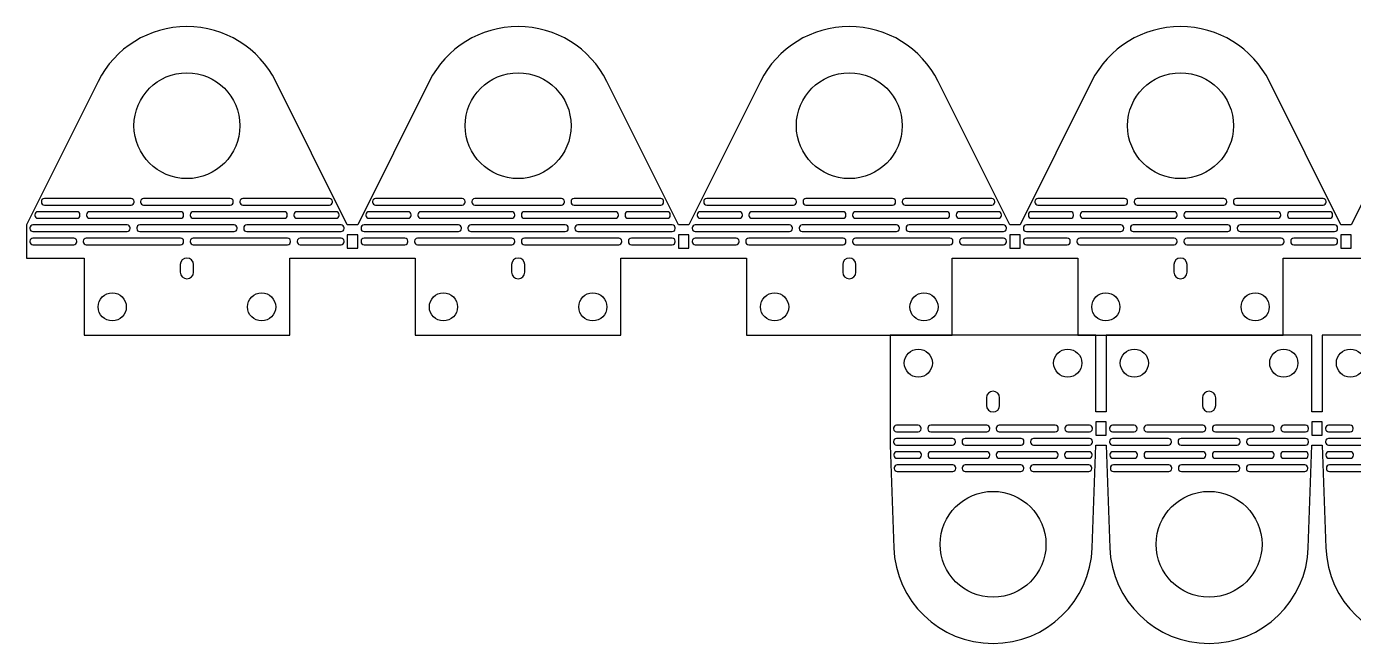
# Model space of a CAD drawing. Header units: metres. Extents: x -359 to 41, y -38 to 55.
# Drawn here: x -358.9 to -158.5, y -38.1 to 55.1 of the extents above; entities that cross this region are included whole.
import ezdxf

# ---------------------------------------------------------------- set-up
doc = ezdxf.new("R2010")
doc.units = ezdxf.units.M

msp = doc.modelspace()

# ---------------------------------------------------------------- linework, layer by layer
at = {"layer": 'PARAMETRIX'}
for p, q in [((-348.1295, 46.8305), (-358.935, 25.1416)), ((-348.1295, 46.8305), (-358.935, 25.1416)), ((-310.472, 25.1416), (-321.2774, 46.8305)), ((-310.472, 25.1416), (-321.2774, 46.8305)), ((-298.0957, 46.8305), (-308.9012, 25.1416)), ((-298.0957, 46.8305), (-308.9012, 25.1416)), ((-260.4382, 25.1416), (-271.2436, 46.8305)), ((-260.4382, 25.1416), (-271.2436, 46.8305)), ((-248.062, 46.8305), (-258.8674, 25.1416)), ((-248.062, 46.8305), (-258.8674, 25.1416)), ((-210.4044, 25.1416), (-221.2099, 46.8305)), ((-210.4044, 25.1416), (-221.2099, 46.8305)), ((-198.0282, 46.8305), (-208.8336, 25.1416)), ((-198.0282, 46.8305), (-208.8336, 25.1416)), ((-160.3706, 25.1416), (-171.1761, 46.8305)), ((-160.3706, 25.1416), (-171.1761, 46.8305)), ((-147.9944, 46.8305), (-158.7998, 25.1416)), ((-147.9944, 46.8305), (-158.7998, 25.1416)), ((-356.6913, 28.6916), (-356.6913, 28.5916)), ((-343.1494, 29.1416), (-356.2413, 29.1416)), ((-356.2413, 28.1416), (-343.1494, 28.1416)), ((-342.6994, 28.5916), (-342.6994, 28.6916)), ((-341.6994, 28.6916), (-341.6994, 28.5916)), ((-328.1575, 29.1416), (-341.2494, 29.1416)), ((-341.2494, 28.1416), (-328.1575, 28.1416)), ((-327.7075, 28.5916), (-327.7075, 28.6916)), ((-326.7075, 28.6916), (-326.7075, 28.5916)), ((-313.1657, 29.1416), (-326.2575, 29.1416)), ((-326.2575, 28.1416), (-313.1657, 28.1416)), ((-312.7157, 28.5916), (-312.7157, 28.6916)), ((-306.6575, 28.6916), (-306.6575, 28.5916)), ((-293.1156, 29.1416), (-306.2075, 29.1416)), ((-306.2075, 28.1416), (-293.1156, 28.1416)), ((-292.6656, 28.5916), (-292.6656, 28.6916)), ((-291.6656, 28.6916), (-291.6656, 28.5916)), ((-278.1238, 29.1416), (-291.2156, 29.1416)), ((-291.2156, 28.1416), (-278.1238, 28.1416)), ((-277.6738, 28.5916), (-277.6738, 28.6916)), ((-276.6738, 28.6916), (-276.6738, 28.5916)), ((-263.1319, 29.1416), (-276.2238, 29.1416)), ((-276.2238, 28.1416), (-263.1319, 28.1416)), ((-262.6819, 28.5916), (-262.6819, 28.6916)), ((-256.6237, 28.6916), (-256.6237, 28.5916)), ((-243.0818, 29.1416), (-256.1737, 29.1416)), ((-256.1737, 28.1416), (-243.0818, 28.1416)), ((-242.6318, 28.5916), (-242.6318, 28.6916)), ((-241.6318, 28.6916), (-241.6318, 28.5916)), ((-228.09, 29.1416), (-241.1818, 29.1416)), ((-241.1818, 28.1416), (-228.09, 28.1416)), ((-227.64, 28.5916), (-227.64, 28.6916)), ((-226.64, 28.6916), (-226.64, 28.5916)), ((-213.0981, 29.1416), (-226.19, 29.1416)), ((-226.19, 28.1416), (-213.0981, 28.1416)), ((-212.6481, 28.5916), (-212.6481, 28.6916)), ((-206.5899, 28.6916), (-206.5899, 28.5916)), ((-193.0481, 29.1416), (-206.1399, 29.1416)), ((-206.1399, 28.1416), (-193.0481, 28.1416)), ((-192.5981, 28.5916), (-192.5981, 28.6916)), ((-191.5981, 28.6916), (-191.5981, 28.5916)), ((-178.0562, 29.1416), (-191.1481, 29.1416)), ((-191.1481, 28.1416), (-178.0562, 28.1416)), ((-177.6062, 28.5916), (-177.6062, 28.6916)), ((-176.6062, 28.6916), (-176.6062, 28.5916)), ((-163.0643, 29.1416), (-176.1562, 29.1416)), ((-176.1562, 28.1416), (-163.0643, 28.1416)), ((-162.6143, 28.5916), (-162.6143, 28.6916)), ((-357.6877, 26.6916), (-357.6877, 26.5916)), ((-351.3096, 27.1416), (-357.2377, 27.1416)), ((-357.2377, 26.1416), (-351.3096, 26.1416)), ((-350.8596, 26.5916), (-350.8596, 26.6916)), ((-349.8596, 26.6916), (-349.8596, 26.5916)), ((-335.6535, 27.1416), (-349.4096, 27.1416)), ((-349.4096, 26.1416), (-335.6535, 26.1416)), ((-335.2035, 26.5916), (-335.2035, 26.6916)), ((-334.2035, 26.6916), (-334.2035, 26.5916)), ((-319.9973, 27.1416), (-333.7535, 27.1416)), ((-333.7535, 26.1416), (-319.9973, 26.1416)), ((-319.5473, 26.5916), (-319.5473, 26.6916)), ((-318.5473, 26.6916), (-318.5473, 26.5916)), ((-312.1693, 27.1416), (-318.0973, 27.1416)), ((-318.0973, 26.1416), (-312.1693, 26.1416)), ((-311.7193, 26.5916), (-311.7193, 26.6916)), ((-307.6539, 26.6916), (-307.6539, 26.5916)), ((-301.2758, 27.1416), (-307.2039, 27.1416)), ((-307.2039, 26.1416), (-301.2758, 26.1416)), ((-300.8258, 26.5916), (-300.8258, 26.6916)), ((-299.8258, 26.6916), (-299.8258, 26.5916)), ((-285.6197, 27.1416), (-299.3758, 27.1416)), ((-299.3758, 26.1416), (-285.6197, 26.1416)), ((-285.1697, 26.5916), (-285.1697, 26.6916)), ((-284.1697, 26.6916), (-284.1697, 26.5916)), ((-269.9636, 27.1416), (-283.7197, 27.1416)), ((-283.7197, 26.1416), (-269.9636, 26.1416)), ((-269.5136, 26.5916), (-269.5136, 26.6916)), ((-268.5136, 26.6916), (-268.5136, 26.5916)), ((-262.1355, 27.1416), (-268.0636, 27.1416)), ((-268.0636, 26.1416), (-262.1355, 26.1416)), ((-261.6855, 26.5916), (-261.6855, 26.6916)), ((-257.6201, 26.6916), (-257.6201, 26.5916)), ((-251.242, 27.1416), (-257.1701, 27.1416)), ((-257.1701, 26.1416), (-251.242, 26.1416)), ((-250.792, 26.5916), (-250.792, 26.6916)), ((-249.792, 26.6916), (-249.792, 26.5916)), ((-235.5859, 27.1416), (-249.342, 27.1416)), ((-249.342, 26.1416), (-235.5859, 26.1416)), ((-235.1359, 26.5916), (-235.1359, 26.6916)), ((-234.1359, 26.6916), (-234.1359, 26.5916)), ((-219.9298, 27.1416), (-233.6859, 27.1416)), ((-233.6859, 26.1416), (-219.9298, 26.1416)), ((-219.4798, 26.5916), (-219.4798, 26.6916)), ((-218.4798, 26.6916), (-218.4798, 26.5916)), ((-212.1017, 27.1416), (-218.0298, 27.1416)), ((-218.0298, 26.1416), (-212.1017, 26.1416)), ((-211.6517, 26.5916), (-211.6517, 26.6916)), ((-207.5863, 26.6916), (-207.5863, 26.5916)), ((-201.2083, 27.1416), (-207.1363, 27.1416)), ((-207.1363, 26.1416), (-201.2083, 26.1416)), ((-200.7583, 26.5916), (-200.7583, 26.6916)), ((-199.7583, 26.6916), (-199.7583, 26.5916)), ((-185.5521, 27.1416), (-199.3083, 27.1416)), ((-199.3083, 26.1416), (-185.5521, 26.1416)), ((-185.1021, 26.5916), (-185.1021, 26.6916)), ((-184.1021, 26.6916), (-184.1021, 26.5916)), ((-169.896, 27.1416), (-183.6521, 27.1416)), ((-183.6521, 26.1416), (-169.896, 26.1416)), ((-169.446, 26.5916), (-169.446, 26.6916)), ((-168.446, 26.6916), (-168.446, 26.5916)), ((-162.0679, 27.1416), (-167.996, 27.1416)), ((-167.996, 26.1416), (-162.0679, 26.1416)), ((-161.6179, 26.5916), (-161.6179, 26.6916)), ((-358.935, 25.1416), (-358.935, 20.1416)), ((-358.935, 25.1416), (-358.935, 20.1416)), ((-358.435, 24.6916), (-358.435, 24.5916)), ((-343.7306, 25.1416), (-357.985, 25.1416)), ((-357.985, 24.1416), (-343.7306, 24.1416)), ((-343.2806, 24.5916), (-343.2806, 24.6916)), ((-342.2806, 24.6916), (-342.2806, 24.5916)), ((-327.5763, 25.1416), (-341.8306, 25.1416)), ((-341.8306, 24.1416), (-327.5763, 24.1416)), ((-327.1263, 24.5916), (-327.1263, 24.6916)), ((-326.1263, 24.6916), (-326.1263, 24.5916)), ((-311.422, 25.1416), (-325.6763, 25.1416)), ((-325.6763, 24.1416), (-311.422, 24.1416)), ((-310.972, 24.5916), (-310.972, 24.6916)), ((-308.9012, 25.1416), (-310.472, 25.1416)), ((-308.9012, 25.1416), (-310.472, 25.1416)), ((-308.4012, 24.6916), (-308.4012, 24.5916)), ((-293.6969, 25.1416), (-307.9512, 25.1416)), ((-307.9512, 24.1416), (-293.6969, 24.1416)), ((-293.2469, 24.5916), (-293.2469, 24.6916)), ((-292.2469, 24.6916), (-292.2469, 24.5916)), ((-277.5425, 25.1416), (-291.7969, 25.1416)), ((-291.7969, 24.1416), (-277.5425, 24.1416)), ((-277.0925, 24.5916), (-277.0925, 24.6916)), ((-276.0925, 24.6916), (-276.0925, 24.5916)), ((-261.3882, 25.1416), (-275.6425, 25.1416)), ((-275.6425, 24.1416), (-261.3882, 24.1416)), ((-260.9382, 24.5916), (-260.9382, 24.6916)), ((-258.8674, 25.1416), (-260.4382, 25.1416)), ((-258.8674, 25.1416), (-260.4382, 25.1416)), ((-258.3674, 24.6916), (-258.3674, 24.5916)), ((-243.6631, 25.1416), (-257.9174, 25.1416)), ((-257.9174, 24.1416), (-243.6631, 24.1416)), ((-243.2131, 24.5916), (-243.2131, 24.6916)), ((-242.2131, 24.6916), (-242.2131, 24.5916)), ((-227.5087, 25.1416), (-241.7631, 25.1416)), ((-241.7631, 24.1416), (-227.5087, 24.1416)), ((-227.0587, 24.5916), (-227.0587, 24.6916)), ((-226.0587, 24.6916), (-226.0587, 24.5916)), ((-211.3544, 25.1416), (-225.6087, 25.1416)), ((-225.6087, 24.1416), (-211.3544, 24.1416)), ((-210.9044, 24.5916), (-210.9044, 24.6916)), ((-208.8336, 25.1416), (-210.4044, 25.1416)), ((-208.8336, 25.1416), (-210.4044, 25.1416)), ((-208.3336, 24.6916), (-208.3336, 24.5916)), ((-193.6293, 25.1416), (-207.8836, 25.1416)), ((-207.8836, 24.1416), (-193.6293, 24.1416)), ((-193.1793, 24.5916), (-193.1793, 24.6916)), ((-192.1793, 24.6916), (-192.1793, 24.5916)), ((-177.475, 25.1416), (-191.7293, 25.1416)), ((-191.7293, 24.1416), (-177.475, 24.1416)), ((-177.025, 24.5916), (-177.025, 24.6916)), ((-176.025, 24.6916), (-176.025, 24.5916)), ((-161.3206, 25.1416), (-175.575, 25.1416)), ((-175.575, 24.1416), (-161.3206, 24.1416)), ((-160.8706, 24.5916), (-160.8706, 24.6916)), ((-158.7998, 25.1416), (-160.3706, 25.1416)), ((-158.7998, 25.1416), (-160.3706, 25.1416)), ((-358.435, 22.6916), (-358.435, 22.5916)), ((-351.8078, 23.1416), (-357.985, 23.1416)), ((-357.985, 22.1416), (-351.8078, 22.1416)), ((-351.3578, 22.5916), (-351.3578, 22.6916)), ((-350.3578, 22.6916), (-350.3578, 22.5916)), ((-335.6535, 23.1416), (-349.9078, 23.1416)), ((-349.9078, 22.1416), (-335.6535, 22.1416)), ((-335.2035, 22.5916), (-335.2035, 22.6916)), ((-334.2035, 22.6916), (-334.2035, 22.5916)), ((-319.4991, 23.1416), (-333.7535, 23.1416)), ((-333.7535, 22.1416), (-319.4991, 22.1416)), ((-319.0491, 22.5916), (-319.0491, 22.6916)), ((-318.0491, 22.6916), (-318.0491, 22.5916)), ((-311.422, 23.1416), (-317.5991, 23.1416)), ((-317.5991, 22.1416), (-311.422, 22.1416)), ((-310.972, 22.5916), (-310.972, 22.6916)), ((-308.9012, 23.6416), (-310.472, 23.6416)), ((-310.472, 23.6416), (-310.472, 21.6416)), ((-308.9012, 21.6416), (-308.9012, 23.6416)), ((-308.4012, 22.6916), (-308.4012, 22.5916)), ((-301.774, 23.1416), (-307.9512, 23.1416)), ((-307.9512, 22.1416), (-301.774, 22.1416)), ((-301.324, 22.5916), (-301.324, 22.6916)), ((-300.324, 22.6916), (-300.324, 22.5916)), ((-285.6197, 23.1416), (-299.874, 23.1416)), ((-299.874, 22.1416), (-285.6197, 22.1416)), ((-285.1697, 22.5916), (-285.1697, 22.6916)), ((-284.1697, 22.6916), (-284.1697, 22.5916)), ((-269.4654, 23.1416), (-283.7197, 23.1416)), ((-283.7197, 22.1416), (-269.4654, 22.1416)), ((-269.0154, 22.5916), (-269.0154, 22.6916)), ((-268.0154, 22.6916), (-268.0154, 22.5916)), ((-261.3882, 23.1416), (-267.5654, 23.1416)), ((-267.5654, 22.1416), (-261.3882, 22.1416)), ((-260.9382, 22.5916), (-260.9382, 22.6916)), ((-258.8674, 23.6416), (-260.4382, 23.6416)), ((-260.4382, 23.6416), (-260.4382, 21.6416)), ((-258.8674, 21.6416), (-258.8674, 23.6416)), ((-258.3674, 22.6916), (-258.3674, 22.5916)), ((-251.7402, 23.1416), (-257.9174, 23.1416)), ((-257.9174, 22.1416), (-251.7402, 22.1416)), ((-251.2902, 22.5916), (-251.2902, 22.6916)), ((-250.2902, 22.6916), (-250.2902, 22.5916)), ((-235.5859, 23.1416), (-249.8402, 23.1416)), ((-249.8402, 22.1416), (-235.5859, 22.1416)), ((-235.1359, 22.5916), (-235.1359, 22.6916)), ((-234.1359, 22.6916), (-234.1359, 22.5916)), ((-219.4316, 23.1416), (-233.6859, 23.1416)), ((-233.6859, 22.1416), (-219.4316, 22.1416)), ((-218.9816, 22.5916), (-218.9816, 22.6916)), ((-217.9816, 22.6916), (-217.9816, 22.5916)), ((-211.3544, 23.1416), (-217.5316, 23.1416)), ((-217.5316, 22.1416), (-211.3544, 22.1416)), ((-210.9044, 22.5916), (-210.9044, 22.6916)), ((-208.8336, 23.6416), (-210.4044, 23.6416)), ((-210.4044, 23.6416), (-210.4044, 21.6416)), ((-208.8336, 21.6416), (-208.8336, 23.6416)), ((-208.3336, 22.6916), (-208.3336, 22.5916)), ((-201.7065, 23.1416), (-207.8836, 23.1416)), ((-207.8836, 22.1416), (-201.7065, 22.1416)), ((-201.2565, 22.5916), (-201.2565, 22.6916)), ((-200.2565, 22.6916), (-200.2565, 22.5916)), ((-185.5521, 23.1416), (-199.8065, 23.1416)), ((-199.8065, 22.1416), (-185.5521, 22.1416)), ((-185.1021, 22.5916), (-185.1021, 22.6916)), ((-184.1021, 22.6916), (-184.1021, 22.5916)), ((-169.3978, 23.1416), (-183.6521, 23.1416)), ((-183.6521, 22.1416), (-169.3978, 22.1416)), ((-168.9478, 22.5916), (-168.9478, 22.6916)), ((-167.9478, 22.6916), (-167.9478, 22.5916)), ((-161.3206, 23.1416), (-167.4978, 23.1416)), ((-167.4978, 22.1416), (-161.3206, 22.1416)), ((-160.8706, 22.5916), (-160.8706, 22.6916)), ((-158.7998, 23.6416), (-160.3706, 23.6416)), ((-160.3706, 23.6416), (-160.3706, 21.6416)), ((-158.7998, 21.6416), (-158.7998, 23.6416)), ((-358.935, 20.1416), (-350.2365, 20.1416)), ((-358.935, 20.1416), (-350.2365, 20.1416)), ((-350.2365, 20.1416), (-350.2365, 17)), ((-350.2365, 20.1416), (-350.2365, 17)), ((-319.1705, 17), (-319.1705, 20.1416)), ((-319.1705, 20.1416), (-310.472, 20.1416)), ((-319.1705, 17), (-319.1705, 20.1416)), ((-319.1705, 20.1416), (-310.472, 20.1416)), ((-310.472, 21.6416), (-308.9012, 21.6416)), ((-310.472, 20.1416), (-308.9012, 20.1416)), ((-310.472, 20.1416), (-308.9012, 20.1416)), ((-308.9012, 20.1416), (-300.2027, 20.1416)), ((-308.9012, 20.1416), (-300.2027, 20.1416)), ((-300.2027, 20.1416), (-300.2027, 17)), ((-300.2027, 20.1416), (-300.2027, 17)), ((-269.1367, 17), (-269.1367, 20.1416)), ((-269.1367, 20.1416), (-260.4382, 20.1416)), ((-269.1367, 17), (-269.1367, 20.1416)), ((-269.1367, 20.1416), (-260.4382, 20.1416)), ((-260.4382, 21.6416), (-258.8674, 21.6416)), ((-260.4382, 20.1416), (-258.8674, 20.1416)), ((-260.4382, 20.1416), (-258.8674, 20.1416)), ((-258.8674, 20.1416), (-250.1689, 20.1416)), ((-258.8674, 20.1416), (-250.1689, 20.1416)), ((-250.1689, 20.1416), (-250.1689, 17)), ((-250.1689, 20.1416), (-250.1689, 17)), ((-219.1029, 17), (-219.1029, 20.1416)), ((-219.1029, 20.1416), (-210.4044, 20.1416)), ((-219.1029, 17), (-219.1029, 20.1416)), ((-219.1029, 20.1416), (-210.4044, 20.1416)), ((-210.4044, 21.6416), (-208.8336, 21.6416)), ((-210.4044, 20.1416), (-208.8336, 20.1416)), ((-210.4044, 20.1416), (-208.8336, 20.1416)), ((-208.8336, 20.1416), (-200.1351, 20.1416)), ((-208.8336, 20.1416), (-200.1351, 20.1416)), ((-200.1351, 20.1416), (-200.1351, 17)), ((-200.1351, 20.1416), (-200.1351, 17)), ((-169.0691, 17), (-169.0691, 20.1416)), ((-169.0691, 20.1416), (-160.3706, 20.1416)), ((-169.0691, 17), (-169.0691, 20.1416)), ((-169.0691, 20.1416), (-160.3706, 20.1416)), ((-160.3706, 21.6416), (-158.7998, 21.6416)), ((-160.3706, 20.1416), (-158.7998, 20.1416)), ((-160.3706, 20.1416), (-158.7998, 20.1416)), ((-158.7998, 20.1416), (-150.1013, 20.1416)), ((-158.7998, 20.1416), (-150.1013, 20.1416)), ((-335.7035, 19.1416), (-335.7035, 18)), ((-333.7035, 18), (-333.7035, 19.1416)), ((-285.6697, 19.1416), (-285.6697, 18)), ((-283.6697, 18), (-283.6697, 19.1416)), ((-235.6359, 19.1416), (-235.6359, 18)), ((-233.6359, 18), (-233.6359, 19.1416)), ((-185.6021, 19.1416), (-185.6021, 18)), ((-183.6021, 18), (-183.6021, 19.1416)), ((-350.2365, 17), (-350.2365, 8.5)), ((-350.2365, 17), (-350.2365, 8.5)), ((-319.1705, 8.5), (-319.1705, 17)), ((-319.1705, 8.5), (-319.1705, 17)), ((-300.2027, 17), (-300.2027, 8.5)), ((-300.2027, 17), (-300.2027, 8.5)), ((-269.1367, 8.5), (-269.1367, 17)), ((-269.1367, 8.5), (-269.1367, 17)), ((-250.1689, 17), (-250.1689, 8.5)), ((-250.1689, 17), (-250.1689, 8.5)), ((-219.1029, 8.5), (-219.1029, 17)), ((-219.1029, 8.5), (-219.1029, 17)), ((-200.1351, 17), (-200.1351, 8.5)), ((-200.1351, 17), (-200.1351, 8.5)), ((-169.0691, 8.5), (-169.0691, 17)), ((-169.0691, 8.5), (-169.0691, 17)), ((-350.2365, 8.5), (-319.1705, 8.5)), ((-350.2365, 8.5), (-319.1705, 8.5)), ((-300.2027, 8.5), (-269.1367, 8.5)), ((-300.2027, 8.5), (-269.1367, 8.5)), ((-250.1689, 8.5), (-219.1029, 8.5)), ((-250.1689, 8.5), (-219.1029, 8.5)), ((-197.3917, 8.5), (-228.4577, 8.5)), ((-228.4577, 8.5), (-228.4577, 0)), ((-197.3917, 8.5), (-228.4577, 8.5)), ((-228.4577, 8.5), (-228.4577, 0)), ((-200.1351, 8.5), (-169.0691, 8.5)), ((-200.1351, 8.5), (-169.0691, 8.5)), ((-197.3917, 0), (-197.3917, 8.5)), ((-197.3917, 0), (-197.3917, 8.5)), ((-164.7549, 8.5), (-195.8209, 8.5)), ((-195.8209, 8.5), (-195.8209, 0)), ((-164.7549, 8.5), (-195.8209, 8.5)), ((-195.8209, 8.5), (-195.8209, 0)), ((-164.7549, 0), (-164.7549, 8.5)), ((-164.7549, 0), (-164.7549, 8.5)), ((-132.1181, 8.5), (-163.1841, 8.5)), ((-163.1841, 8.5), (-163.1841, 0)), ((-132.1181, 8.5), (-163.1841, 8.5)), ((-163.1841, 8.5), (-163.1841, 0)), ((-228.4577, 0), (-228.4577, -3.1416)), ((-228.4577, 0), (-228.4577, -3.1416)), ((-197.3917, -3.1416), (-197.3917, 0)), ((-197.3917, -3.1416), (-197.3917, 0)), ((-195.8209, 0), (-195.8209, -3.1416)), ((-195.8209, 0), (-195.8209, -3.1416)), ((-164.7549, -3.1416), (-164.7549, 0)), ((-164.7549, -3.1416), (-164.7549, 0)), ((-163.1841, 0), (-163.1841, -3.1416)), ((-163.1841, 0), (-163.1841, -3.1416)), ((-213.9247, -1), (-213.9247, -2.1416)), ((-211.9247, -2.1416), (-211.9247, -1)), ((-181.2879, -1), (-181.2879, -2.1416)), ((-179.2879, -2.1416), (-179.2879, -1)), ((-228.4577, -3.1416), (-228.4577, -8.1416)), ((-228.4577, -3.1416), (-228.4577, -8.1416)), ((-195.8209, -3.1416), (-197.3917, -3.1416)), ((-195.8209, -3.1416), (-197.3917, -3.1416)), ((-163.1841, -3.1416), (-164.7549, -3.1416)), ((-163.1841, -3.1416), (-164.7549, -3.1416)), ((-227.9577, -5.5916), (-227.9577, -5.6916)), ((-224.23, -5.1416), (-227.5077, -5.1416)), ((-223.78, -5.6916), (-223.78, -5.5916)), ((-222.78, -5.5916), (-222.78, -5.6916)), ((-213.8747, -5.1416), (-222.33, -5.1416)), ((-213.4247, -5.6916), (-213.4247, -5.5916)), ((-212.4247, -5.5916), (-212.4247, -5.6916)), ((-203.5193, -5.1416), (-211.9747, -5.1416)), ((-203.0693, -5.6916), (-203.0693, -5.5916)), ((-202.0693, -5.5916), (-202.0693, -5.6916)), ((-198.3417, -5.1416), (-201.6193, -5.1416)), ((-197.8917, -5.6916), (-197.8917, -5.5916)), ((-195.8209, -4.6416), (-197.3917, -4.6416)), ((-197.3917, -4.6416), (-197.3917, -6.6416)), ((-195.8209, -6.6416), (-195.8209, -4.6416)), ((-195.3209, -5.5916), (-195.3209, -5.6916)), ((-191.5932, -5.1416), (-194.8709, -5.1416)), ((-191.1432, -5.6916), (-191.1432, -5.5916)), ((-190.1432, -5.5916), (-190.1432, -5.6916)), ((-181.2379, -5.1416), (-189.6932, -5.1416)), ((-180.7879, -5.6916), (-180.7879, -5.5916)), ((-179.7879, -5.5916), (-179.7879, -5.6916)), ((-170.8825, -5.1416), (-179.3379, -5.1416)), ((-170.4325, -5.6916), (-170.4325, -5.5916)), ((-169.4325, -5.5916), (-169.4325, -5.6916)), ((-165.7049, -5.1416), (-168.9825, -5.1416)), ((-165.2549, -5.6916), (-165.2549, -5.5916)), ((-163.1841, -4.6416), (-164.7549, -4.6416)), ((-164.7549, -4.6416), (-164.7549, -6.6416)), ((-163.1841, -6.6416), (-163.1841, -4.6416)), ((-162.6841, -5.5916), (-162.6841, -5.6916)), ((-158.9564, -5.1416), (-162.2341, -5.1416)), ((-158.5064, -5.6916), (-158.5064, -5.5916)), ((-227.9577, -7.5916), (-227.9577, -7.6916)), ((-227.5077, -6.1416), (-224.23, -6.1416)), ((-219.0524, -7.1416), (-227.5077, -7.1416)), ((-222.33, -6.1416), (-213.8747, -6.1416)), ((-218.6024, -7.6916), (-218.6024, -7.5916)), ((-217.6024, -7.5916), (-217.6024, -7.6916)), ((-208.697, -7.1416), (-217.1524, -7.1416)), ((-211.9747, -6.1416), (-203.5193, -6.1416)), ((-208.247, -7.6916), (-208.247, -7.5916)), ((-207.247, -7.5916), (-207.247, -7.6916)), ((-198.3417, -7.1416), (-206.797, -7.1416)), ((-201.6193, -6.1416), (-198.3417, -6.1416)), ((-197.8917, -7.6916), (-197.8917, -7.5916)), ((-197.3917, -6.6416), (-195.8209, -6.6416)), ((-195.3209, -7.5916), (-195.3209, -7.6916)), ((-194.8709, -6.1416), (-191.5932, -6.1416)), ((-186.4155, -7.1416), (-194.8709, -7.1416)), ((-189.6932, -6.1416), (-181.2379, -6.1416)), ((-185.9655, -7.6916), (-185.9655, -7.5916)), ((-184.9655, -7.5916), (-184.9655, -7.6916)), ((-176.0602, -7.1416), (-184.5155, -7.1416)), ((-179.3379, -6.1416), (-170.8825, -6.1416)), ((-175.6102, -7.6916), (-175.6102, -7.5916)), ((-174.6102, -7.5916), (-174.6102, -7.6916)), ((-165.7049, -7.1416), (-174.1602, -7.1416)), ((-168.9825, -6.1416), (-165.7049, -6.1416)), ((-165.2549, -7.6916), (-165.2549, -7.5916)), ((-164.7549, -6.6416), (-163.1841, -6.6416)), ((-162.6841, -7.5916), (-162.6841, -7.6916)), ((-162.2341, -6.1416), (-158.9564, -6.1416)), ((-153.7787, -7.1416), (-162.2341, -7.1416)), ((-228.4577, -8.1416), (-227.9155, -23.6651)), ((-228.4577, -8.1416), (-227.9155, -23.6651)), ((-227.9053, -9.5916), (-227.9053, -9.6916)), ((-227.5077, -8.1416), (-219.0524, -8.1416)), ((-224.1951, -9.1416), (-227.4553, -9.1416)), ((-223.7451, -9.6916), (-223.7451, -9.5916)), ((-222.7451, -9.5916), (-222.7451, -9.6916)), ((-213.8747, -9.1416), (-222.2951, -9.1416)), ((-217.1524, -8.1416), (-208.697, -8.1416)), ((-213.4247, -9.6916), (-213.4247, -9.5916)), ((-212.4247, -9.5916), (-212.4247, -9.6916)), ((-203.5543, -9.1416), (-211.9747, -9.1416)), ((-206.797, -8.1416), (-198.3417, -8.1416)), ((-203.1043, -9.6916), (-203.1043, -9.5916)), ((-202.1043, -9.5916), (-202.1043, -9.6916)), ((-198.3941, -9.1416), (-201.6543, -9.1416)), ((-197.9441, -9.6916), (-197.9441, -9.5916)), ((-197.9338, -23.6651), (-197.3917, -8.1416)), ((-197.9338, -23.6651), (-197.3917, -8.1416)), ((-197.3917, -8.1416), (-195.8209, -8.1416)), ((-197.3917, -8.1416), (-195.8209, -8.1416)), ((-195.8209, -8.1416), (-195.2787, -23.6651)), ((-195.8209, -8.1416), (-195.2787, -23.6651)), ((-195.2685, -9.5916), (-195.2685, -9.6916)), ((-194.8709, -8.1416), (-186.4155, -8.1416)), ((-191.5583, -9.1416), (-194.8185, -9.1416)), ((-191.1083, -9.6916), (-191.1083, -9.5916)), ((-190.1083, -9.5916), (-190.1083, -9.6916)), ((-181.2379, -9.1416), (-189.6583, -9.1416)), ((-184.5155, -8.1416), (-176.0602, -8.1416)), ((-180.7879, -9.6916), (-180.7879, -9.5916)), ((-179.7879, -9.5916), (-179.7879, -9.6916)), ((-170.9175, -9.1416), (-179.3379, -9.1416)), ((-174.1602, -8.1416), (-165.7049, -8.1416)), ((-170.4675, -9.6916), (-170.4675, -9.5916)), ((-169.4675, -9.5916), (-169.4675, -9.6916)), ((-165.7573, -9.1416), (-169.0175, -9.1416)), ((-165.3073, -9.6916), (-165.3073, -9.5916)), ((-165.297, -23.6651), (-164.7549, -8.1416)), ((-165.297, -23.6651), (-164.7549, -8.1416)), ((-164.7549, -8.1416), (-163.1841, -8.1416)), ((-164.7549, -8.1416), (-163.1841, -8.1416)), ((-163.1841, -8.1416), (-162.6419, -23.6651)), ((-163.1841, -8.1416), (-162.6419, -23.6651)), ((-162.6317, -9.5916), (-162.6317, -9.6916)), ((-162.2341, -8.1416), (-153.7787, -8.1416)), ((-158.9215, -9.1416), (-162.1817, -9.1416)), ((-158.4715, -9.6916), (-158.4715, -9.5916)), ((-227.8355, -11.5916), (-227.8355, -11.6916)), ((-227.4553, -10.1416), (-224.1951, -10.1416)), ((-219.0116, -11.1416), (-227.3855, -11.1416)), ((-222.2951, -10.1416), (-213.8747, -10.1416)), ((-218.5616, -11.6916), (-218.5616, -11.5916)), ((-217.5616, -11.5916), (-217.5616, -11.6916)), ((-208.7378, -11.1416), (-217.1116, -11.1416)), ((-211.9747, -10.1416), (-203.5543, -10.1416)), ((-208.2878, -11.6916), (-208.2878, -11.5916)), ((-207.2878, -11.5916), (-207.2878, -11.6916)), ((-198.4639, -11.1416), (-206.8378, -11.1416)), ((-201.6543, -10.1416), (-198.3941, -10.1416)), ((-198.0139, -11.6916), (-198.0139, -11.5916)), ((-195.1986, -11.5916), (-195.1986, -11.6916)), ((-194.8185, -10.1416), (-191.5583, -10.1416)), ((-186.3748, -11.1416), (-194.7486, -11.1416)), ((-189.6583, -10.1416), (-181.2379, -10.1416)), ((-185.9248, -11.6916), (-185.9248, -11.5916)), ((-184.9248, -11.5916), (-184.9248, -11.6916)), ((-176.1009, -11.1416), (-184.4748, -11.1416)), ((-179.3379, -10.1416), (-170.9175, -10.1416)), ((-175.6509, -11.6916), (-175.6509, -11.5916)), ((-174.6509, -11.5916), (-174.6509, -11.6916)), ((-165.8271, -11.1416), (-174.2009, -11.1416)), ((-169.0175, -10.1416), (-165.7573, -10.1416)), ((-165.3771, -11.6916), (-165.3771, -11.5916)), ((-162.5618, -11.5916), (-162.5618, -11.6916)), ((-162.1817, -10.1416), (-158.9215, -10.1416)), ((-153.738, -11.1416), (-162.1118, -11.1416)), ((-227.3855, -12.1416), (-219.0116, -12.1416)), ((-217.1116, -12.1416), (-208.7378, -12.1416)), ((-206.8378, -12.1416), (-198.4639, -12.1416)), ((-194.7486, -12.1416), (-186.3748, -12.1416)), ((-184.4748, -12.1416), (-176.1009, -12.1416)), ((-174.2009, -12.1416), (-165.8271, -12.1416)), ((-162.1118, -12.1416), (-153.738, -12.1416))]:
    msp.add_line(p, q, dxfattribs=at)
for centre, radius in [((-334.7035, 40.1416), 8), ((-284.6697, 40.1416), 8), ((-234.6359, 40.1416), 8), ((-184.6021, 40.1416), 8), ((-345.9865, 12.75), 2.125), ((-323.4205, 12.75), 2.125), ((-295.9527, 12.75), 2.125), ((-273.3867, 12.75), 2.125), ((-245.9189, 12.75), 2.125), ((-223.3529, 12.75), 2.125), ((-195.8851, 12.75), 2.125), ((-173.3191, 12.75), 2.125), ((-224.2077, 4.25), 2.125), ((-201.6417, 4.25), 2.125), ((-191.5709, 4.25), 2.125), ((-169.0049, 4.25), 2.125), ((-158.9341, 4.25), 2.125), ((-212.9247, -23.1416), 8), ((-180.2879, -23.1416), 8)]:
    msp.add_circle(centre, radius, dxfattribs=at)
for centre, radius, start, end in [((-334.7035, 40.1416), 15, 26.4826, 153.5174), ((-334.7035, 40.1416), 15, 26.4826, 153.5174), ((-284.6697, 40.1416), 15, 26.4826, 153.5174), ((-284.6697, 40.1416), 15, 26.4826, 153.5174), ((-234.6359, 40.1416), 15, 26.4826, 153.5174), ((-234.6359, 40.1416), 15, 26.4826, 153.5174), ((-184.6021, 40.1416), 15, 26.4826, 153.5174), ((-184.6021, 40.1416), 15, 26.4826, 153.5174), ((-356.2413, 28.6916), 0.45, 90, 180), ((-356.2413, 28.5916), 0.45, 180, 270), ((-343.1494, 28.6916), 0.45, 0, 90), ((-343.1494, 28.5916), 0.45, 270, 360), ((-341.2494, 28.6916), 0.45, 90, 180), ((-341.2494, 28.5916), 0.45, 180, 270), ((-328.1575, 28.6916), 0.45, 0, 90), ((-328.1575, 28.5916), 0.45, 270, 360), ((-326.2575, 28.6916), 0.45, 90, 180), ((-326.2575, 28.5916), 0.45, 180, 270), ((-313.1657, 28.6916), 0.45, 0, 90), ((-313.1657, 28.5916), 0.45, 270, 360), ((-306.2075, 28.6916), 0.45, 90, 180), ((-306.2075, 28.5916), 0.45, 180, 270), ((-293.1156, 28.6916), 0.45, 0, 90), ((-293.1156, 28.5916), 0.45, 270, 360), ((-291.2156, 28.6916), 0.45, 90, 180), ((-291.2156, 28.5916), 0.45, 180, 270), ((-278.1238, 28.6916), 0.45, 0, 90), ((-278.1238, 28.5916), 0.45, 270, 0), ((-276.2238, 28.6916), 0.45, 90, 180), ((-276.2238, 28.5916), 0.45, 180, 270), ((-263.1319, 28.6916), 0.45, 0, 90), ((-263.1319, 28.5916), 0.45, 270, 0), ((-256.1737, 28.6916), 0.45, 90, 180), ((-256.1737, 28.5916), 0.45, 180, 270), ((-243.0818, 28.6916), 0.45, 0, 90), ((-243.0818, 28.5916), 0.45, 270, 360), ((-241.1818, 28.6916), 0.45, 90, 180), ((-241.1818, 28.5916), 0.45, 180, 270), ((-228.09, 28.6916), 0.45, 0, 90), ((-228.09, 28.5916), 0.45, 270, 0), ((-226.19, 28.6916), 0.45, 90, 180), ((-226.19, 28.5916), 0.45, 180, 270), ((-213.0981, 28.6916), 0.45, 0, 90), ((-213.0981, 28.5916), 0.45, 270, 0), ((-206.1399, 28.6916), 0.45, 90, 180), ((-206.1399, 28.5916), 0.45, 180, 270), ((-193.0481, 28.6916), 0.45, 0, 90), ((-193.0481, 28.5916), 0.45, 270, 360), ((-191.1481, 28.6916), 0.45, 90, 180), ((-191.1481, 28.5916), 0.45, 180, 270), ((-178.0562, 28.6916), 0.45, 0, 90), ((-178.0562, 28.5916), 0.45, 270, 0), ((-176.1562, 28.6916), 0.45, 90, 180), ((-176.1562, 28.5916), 0.45, 180, 270), ((-163.0643, 28.6916), 0.45, 0, 90), ((-163.0643, 28.5916), 0.45, 270, 360), ((-357.2377, 26.6916), 0.45, 90, 180), ((-357.2377, 26.5916), 0.45, 180, 270), ((-351.3096, 26.6916), 0.45, 0, 90), ((-351.3096, 26.5916), 0.45, 270, 360), ((-349.4096, 26.6916), 0.45, 90, 180), ((-349.4096, 26.5916), 0.45, 180, 270), ((-335.6535, 26.6916), 0.45, 0, 90), ((-335.6535, 26.5916), 0.45, 270, 360), ((-333.7535, 26.6916), 0.45, 90, 180), ((-333.7535, 26.5916), 0.45, 180, 270), ((-319.9973, 26.6916), 0.45, 0, 90), ((-319.9973, 26.5916), 0.45, 270, 360), ((-318.0973, 26.6916), 0.45, 90, 180), ((-318.0973, 26.5916), 0.45, 180, 270), ((-312.1693, 26.6916), 0.45, 0, 90), ((-312.1693, 26.5916), 0.45, 270, 360), ((-307.2039, 26.6916), 0.45, 90, 180), ((-307.2039, 26.5916), 0.45, 180, 270), ((-301.2758, 26.6916), 0.45, 0, 90), ((-301.2758, 26.5916), 0.45, 270, 0), ((-299.3758, 26.6916), 0.45, 90, 180), ((-299.3758, 26.5916), 0.45, 180, 270), ((-285.6197, 26.6916), 0.45, 0, 90), ((-285.6197, 26.5916), 0.45, 270, 0), ((-283.7197, 26.6916), 0.45, 90, 180), ((-283.7197, 26.5916), 0.45, 180, 270), ((-269.9636, 26.6916), 0.45, 0, 90), ((-269.9636, 26.5916), 0.45, 270, 0), ((-268.0636, 26.6916), 0.45, 90, 180), ((-268.0636, 26.5916), 0.45, 180, 270), ((-262.1355, 26.6916), 0.45, 0, 90), ((-262.1355, 26.5916), 0.45, 270, 0), ((-257.1701, 26.6916), 0.45, 90, 180), ((-257.1701, 26.5916), 0.45, 180, 270), ((-251.242, 26.6916), 0.45, 0, 90), ((-251.242, 26.5916), 0.45, 270, 0), ((-249.342, 26.6916), 0.45, 90, 180), ((-249.342, 26.5916), 0.45, 180, 270), ((-235.5859, 26.6916), 0.45, 0, 90), ((-235.5859, 26.5916), 0.45, 270, 0), ((-233.6859, 26.6916), 0.45, 90, 180), ((-233.6859, 26.5916), 0.45, 180, 270), ((-219.9298, 26.6916), 0.45, 0, 90), ((-219.9298, 26.5916), 0.45, 270, 0), ((-218.0298, 26.6916), 0.45, 90, 180), ((-218.0298, 26.5916), 0.45, 180, 270), ((-212.1017, 26.6916), 0.45, 0, 90), ((-212.1017, 26.5916), 0.45, 270, 0), ((-207.1363, 26.6916), 0.45, 90, 180), ((-207.1363, 26.5916), 0.45, 180, 270), ((-201.2083, 26.6916), 0.45, 0, 90), ((-201.2083, 26.5916), 0.45, 270, 360), ((-199.3083, 26.6916), 0.45, 90, 180), ((-199.3083, 26.5916), 0.45, 180, 270), ((-185.5521, 26.6916), 0.45, 0, 90), ((-185.5521, 26.5916), 0.45, 270, 360), ((-183.6521, 26.6916), 0.45, 90, 180), ((-183.6521, 26.5916), 0.45, 180, 270), ((-169.896, 26.6916), 0.45, 0, 90), ((-169.896, 26.5916), 0.45, 270, 360), ((-167.996, 26.6916), 0.45, 90, 180), ((-167.996, 26.5916), 0.45, 180, 270), ((-162.0679, 26.6916), 0.45, 0, 90), ((-162.0679, 26.5916), 0.45, 270, 360), ((-357.985, 24.6916), 0.45, 90, 180), ((-357.985, 24.5916), 0.45, 180, 270), ((-343.7306, 24.6916), 0.45, 0, 90), ((-343.7306, 24.5916), 0.45, 270, 360), ((-341.8306, 24.6916), 0.45, 90, 180), ((-341.8306, 24.5916), 0.45, 180, 270), ((-327.5763, 24.6916), 0.45, 0, 90), ((-327.5763, 24.5916), 0.45, 270, 360), ((-325.6763, 24.6916), 0.45, 90, 180), ((-325.6763, 24.5916), 0.45, 180, 270), ((-311.422, 24.6916), 0.45, 0, 90), ((-311.422, 24.5916), 0.45, 270, 360), ((-307.9512, 24.6916), 0.45, 90, 180), ((-307.9512, 24.5916), 0.45, 180, 270), ((-293.6969, 24.6916), 0.45, 0, 90), ((-293.6969, 24.5916), 0.45, 270, 0), ((-291.7969, 24.6916), 0.45, 90, 180), ((-291.7969, 24.5916), 0.45, 180, 270), ((-277.5425, 24.6916), 0.45, 0, 90), ((-277.5425, 24.5916), 0.45, 270, 0), ((-275.6425, 24.6916), 0.45, 90, 180), ((-275.6425, 24.5916), 0.45, 180, 270), ((-261.3882, 24.6916), 0.45, 0, 90), ((-261.3882, 24.5916), 0.45, 270, 0), ((-257.9174, 24.6916), 0.45, 90, 180), ((-257.9174, 24.5916), 0.45, 180, 270), ((-243.6631, 24.6916), 0.45, 0, 90), ((-243.6631, 24.5916), 0.45, 270, 0), ((-241.7631, 24.6916), 0.45, 90, 180), ((-241.7631, 24.5916), 0.45, 180, 270), ((-227.5087, 24.6916), 0.45, 360, 90), ((-227.5087, 24.5916), 0.45, 270, 360), ((-225.6087, 24.6916), 0.45, 90, 180), ((-225.6087, 24.5916), 0.45, 180, 270), ((-211.3544, 24.6916), 0.45, 0, 90), ((-211.3544, 24.5916), 0.45, 270, 0), ((-207.8836, 24.6916), 0.45, 90, 180), ((-207.8836, 24.5916), 0.45, 180, 270), ((-193.6293, 24.6916), 0.45, 0, 90), ((-193.6293, 24.5916), 0.45, 270, 360), ((-191.7293, 24.6916), 0.45, 90, 180), ((-191.7293, 24.5916), 0.45, 180, 270), ((-177.475, 24.6916), 0.45, 0, 90), ((-177.475, 24.5916), 0.45, 270, 360), ((-175.575, 24.6916), 0.45, 90, 180), ((-175.575, 24.5916), 0.45, 180, 270), ((-161.3206, 24.6916), 0.45, 0, 90), ((-161.3206, 24.5916), 0.45, 270, 360), ((-357.985, 22.6916), 0.45, 90, 180), ((-357.985, 22.5916), 0.45, 180, 270), ((-351.8078, 22.6916), 0.45, 0, 90), ((-351.8078, 22.5916), 0.45, 270, 360), ((-349.9078, 22.6916), 0.45, 90, 180), ((-349.9078, 22.5916), 0.45, 180, 270), ((-335.6535, 22.6916), 0.45, 0, 90), ((-335.6535, 22.5916), 0.45, 270, 360), ((-333.7535, 22.6916), 0.45, 90, 180), ((-333.7535, 22.5916), 0.45, 180, 270), ((-319.4991, 22.6916), 0.45, 0, 90), ((-319.4991, 22.5916), 0.45, 270, 360), ((-317.5991, 22.6916), 0.45, 90, 180), ((-317.5991, 22.5916), 0.45, 180, 270), ((-311.422, 22.6916), 0.45, 0, 90), ((-311.422, 22.5916), 0.45, 270, 360), ((-307.9512, 22.6916), 0.45, 90, 180), ((-307.9512, 22.5916), 0.45, 180, 270), ((-301.774, 22.6916), 0.45, 0, 90), ((-301.774, 22.5916), 0.45, 270, 0), ((-299.874, 22.6916), 0.45, 90, 180), ((-299.874, 22.5916), 0.45, 180, 270), ((-285.6197, 22.6916), 0.45, 0, 90), ((-285.6197, 22.5916), 0.45, 270, 0), ((-283.7197, 22.6916), 0.45, 90, 180), ((-283.7197, 22.5916), 0.45, 180, 270), ((-269.4654, 22.6916), 0.45, 0, 90), ((-269.4654, 22.5916), 0.45, 270, 0), ((-267.5654, 22.6916), 0.45, 90, 180), ((-267.5654, 22.5916), 0.45, 180, 270), ((-261.3882, 22.6916), 0.45, 0, 90), ((-261.3882, 22.5916), 0.45, 270, 0), ((-257.9174, 22.6916), 0.45, 90, 180), ((-257.9174, 22.5916), 0.45, 180, 270), ((-251.7402, 22.6916), 0.45, 0, 90), ((-251.7402, 22.5916), 0.45, 270, 0), ((-249.8402, 22.6916), 0.45, 90, 180), ((-249.8402, 22.5916), 0.45, 180, 270), ((-235.5859, 22.6916), 0.45, 0, 90), ((-235.5859, 22.5916), 0.45, 270, 0), ((-233.6859, 22.6916), 0.45, 90, 180), ((-233.6859, 22.5916), 0.45, 180, 270), ((-219.4316, 22.6916), 0.45, 360, 90), ((-219.4316, 22.5916), 0.45, 270, 360), ((-217.5316, 22.6916), 0.45, 90, 180), ((-217.5316, 22.5916), 0.45, 180, 270), ((-211.3544, 22.6916), 0.45, 0, 90), ((-211.3544, 22.5916), 0.45, 270, 0), ((-207.8836, 22.6916), 0.45, 90, 180), ((-207.8836, 22.5916), 0.45, 180, 270), ((-201.7065, 22.6916), 0.45, 0, 90), ((-201.7065, 22.5916), 0.45, 270, 360), ((-199.8065, 22.6916), 0.45, 90, 180), ((-199.8065, 22.5916), 0.45, 180, 270), ((-185.5521, 22.6916), 0.45, 0, 90), ((-185.5521, 22.5916), 0.45, 270, 360), ((-183.6521, 22.6916), 0.45, 90, 180), ((-183.6521, 22.5916), 0.45, 180, 270), ((-169.3978, 22.6916), 0.45, 0, 90), ((-169.3978, 22.5916), 0.45, 270, 360), ((-167.4978, 22.6916), 0.45, 90, 180), ((-167.4978, 22.5916), 0.45, 180, 270), ((-161.3206, 22.6916), 0.45, 0, 90), ((-161.3206, 22.5916), 0.45, 270, 360), ((-334.7035, 19.1416), 1, 0, 180), ((-284.6697, 19.1416), 1, 0, 180), ((-234.6359, 19.1416), 1, 0, 180), ((-184.6021, 19.1416), 1, 0, 180), ((-334.7035, 18), 1, 180, 0), ((-284.6697, 18), 1, 180, 0), ((-234.6359, 18), 1, 180, 0), ((-184.6021, 18), 1, 180, 0), ((-212.9247, -1), 1, 0, 180), ((-180.2879, -1), 1, 0, 180), ((-212.9247, -2.1416), 1, 180, 0), ((-180.2879, -2.1416), 1, 180, 0), ((-227.5077, -5.5916), 0.45, 90, 180), ((-227.5077, -5.6916), 0.45, 180, 270), ((-224.23, -5.5916), 0.45, 360, 90), ((-224.23, -5.6916), 0.45, 270, 0), ((-222.33, -5.5916), 0.45, 90, 180), ((-222.33, -5.6916), 0.45, 180, 270), ((-213.8747, -5.5916), 0.45, 0, 90), ((-213.8747, -5.6916), 0.45, 270, 0), ((-211.9747, -5.5916), 0.45, 90, 180), ((-211.9747, -5.6916), 0.45, 180, 270), ((-203.5193, -5.5916), 0.45, 360, 90), ((-203.5193, -5.6916), 0.45, 270, 0), ((-201.6193, -5.5916), 0.45, 90, 180), ((-201.6193, -5.6916), 0.45, 180, 270), ((-198.3417, -5.5916), 0.45, 360, 90), ((-198.3417, -5.6916), 0.45, 270, 0), ((-194.8709, -5.5916), 0.45, 90, 180), ((-194.8709, -5.6916), 0.45, 180, 270), ((-191.5932, -5.5916), 0.45, 360, 90), ((-191.5932, -5.6916), 0.45, 270, 0), ((-189.6932, -5.5916), 0.45, 90, 180), ((-189.6932, -5.6916), 0.45, 180, 270), ((-181.2379, -5.5916), 0.45, 0, 90), ((-181.2379, -5.6916), 0.45, 270, 0), ((-179.3379, -5.5916), 0.45, 90, 180), ((-179.3379, -5.6916), 0.45, 180, 270), ((-170.8825, -5.5916), 0.45, 360, 90), ((-170.8825, -5.6916), 0.45, 270, 0), ((-168.9825, -5.5916), 0.45, 90, 180), ((-168.9825, -5.6916), 0.45, 180, 270), ((-165.7049, -5.5916), 0.45, 360, 90), ((-165.7049, -5.6916), 0.45, 270, 0), ((-162.2341, -5.5916), 0.45, 90, 180), ((-162.2341, -5.6916), 0.45, 180, 270), ((-158.9564, -5.5916), 0.45, 360, 90), ((-158.9564, -5.6916), 0.45, 270, 0), ((-227.5077, -7.5916), 0.45, 90, 180), ((-227.5077, -7.6916), 0.45, 180, 270), ((-219.0524, -7.5916), 0.45, 360, 90), ((-219.0524, -7.6916), 0.45, 270, 0), ((-217.1524, -7.5916), 0.45, 90, 180), ((-217.1524, -7.6916), 0.45, 180, 270), ((-208.697, -7.5916), 0.45, 0, 90), ((-208.697, -7.6916), 0.45, 270, 0), ((-206.797, -7.5916), 0.45, 90, 180), ((-206.797, -7.6916), 0.45, 180, 270), ((-198.3417, -7.5916), 0.45, 0, 90), ((-198.3417, -7.6916), 0.45, 270, 0), ((-194.8709, -7.5916), 0.45, 90, 180), ((-194.8709, -7.6916), 0.45, 180, 270), ((-186.4155, -7.5916), 0.45, 360, 90), ((-186.4155, -7.6916), 0.45, 270, 0), ((-184.5155, -7.5916), 0.45, 90, 180), ((-184.5155, -7.6916), 0.45, 180, 270), ((-176.0602, -7.5916), 0.45, 0, 90), ((-176.0602, -7.6916), 0.45, 270, 0), ((-174.1602, -7.5916), 0.45, 90, 180), ((-174.1602, -7.6916), 0.45, 180, 270), ((-165.7049, -7.5916), 0.45, 0, 90), ((-165.7049, -7.6916), 0.45, 270, 0), ((-162.2341, -7.5916), 0.45, 90, 180), ((-162.2341, -7.6916), 0.45, 180, 270), ((-227.4553, -9.5916), 0.45, 90, 180), ((-227.4553, -9.6916), 0.45, 180, 270), ((-224.1951, -9.5916), 0.45, 0, 90), ((-224.1951, -9.6916), 0.45, 270, 0), ((-222.2951, -9.5916), 0.45, 90, 180), ((-222.2951, -9.6916), 0.45, 180, 270), ((-213.8747, -9.5916), 0.45, 0, 90), ((-213.8747, -9.6916), 0.45, 270, 0), ((-211.9747, -9.5916), 0.45, 90, 180), ((-211.9747, -9.6916), 0.45, 180, 270), ((-203.5543, -9.5916), 0.45, 0, 90), ((-203.5543, -9.6916), 0.45, 270, 0), ((-201.6543, -9.5916), 0.45, 90, 180), ((-201.6543, -9.6916), 0.45, 180, 270), ((-198.3941, -9.5916), 0.45, 0, 90), ((-198.3941, -9.6916), 0.45, 270, 0), ((-194.8185, -9.5916), 0.45, 90, 180), ((-194.8185, -9.6916), 0.45, 180, 270), ((-191.5583, -9.5916), 0.45, 0, 90), ((-191.5583, -9.6916), 0.45, 270, 0), ((-189.6583, -9.5916), 0.45, 90, 180), ((-189.6583, -9.6916), 0.45, 180, 270), ((-181.2379, -9.5916), 0.45, 0, 90), ((-181.2379, -9.6916), 0.45, 270, 0), ((-179.3379, -9.5916), 0.45, 90, 180), ((-179.3379, -9.6916), 0.45, 180, 270), ((-170.9175, -9.5916), 0.45, 0, 90), ((-170.9175, -9.6916), 0.45, 270, 0), ((-169.0175, -9.5916), 0.45, 90, 180), ((-169.0175, -9.6916), 0.45, 180, 270), ((-165.7573, -9.5916), 0.45, 0, 90), ((-165.7573, -9.6916), 0.45, 270, 0), ((-162.1817, -9.5916), 0.45, 90, 180), ((-162.1817, -9.6916), 0.45, 180, 270), ((-158.9215, -9.5916), 0.45, 0, 90), ((-158.9215, -9.6916), 0.45, 270, 0), ((-227.3855, -11.5916), 0.45, 90, 180), ((-227.3855, -11.6916), 0.45, 180, 270), ((-219.0116, -11.5916), 0.45, 0, 90), ((-219.0116, -11.6916), 0.45, 270, 0), ((-217.1116, -11.5916), 0.45, 90, 180), ((-217.1116, -11.6916), 0.45, 180, 270), ((-208.7378, -11.5916), 0.45, 0, 90), ((-208.7378, -11.6916), 0.45, 270, 0), ((-206.8378, -11.5916), 0.45, 90, 180), ((-206.8378, -11.6916), 0.45, 180, 270), ((-198.4639, -11.5916), 0.45, 0, 90), ((-198.4639, -11.6916), 0.45, 270, 0), ((-194.7486, -11.5916), 0.45, 90, 180), ((-194.7486, -11.6916), 0.45, 180, 270), ((-186.3748, -11.5916), 0.45, 0, 90), ((-186.3748, -11.6916), 0.45, 270, 0), ((-184.4748, -11.5916), 0.45, 90, 180), ((-184.4748, -11.6916), 0.45, 180, 270), ((-176.1009, -11.5916), 0.45, 0, 90), ((-176.1009, -11.6916), 0.45, 270, 0), ((-174.2009, -11.5916), 0.45, 90, 180), ((-174.2009, -11.6916), 0.45, 180, 270), ((-165.8271, -11.5916), 0.45, 0, 90), ((-165.8271, -11.6916), 0.45, 270, 0), ((-162.1118, -11.5916), 0.45, 90, 180), ((-162.1118, -11.6916), 0.45, 180, 270), ((-212.9247, -23.1416), 15, 182.0002, 357.9998), ((-212.9247, -23.1416), 15, 182.0002, 357.9998), ((-180.2879, -23.1416), 15, 182.0002, 357.9998), ((-180.2879, -23.1416), 15, 182.0002, 357.9998), ((-147.6511, -23.1416), 15, 182.0002, 357.9998), ((-147.6511, -23.1416), 15, 182.0002, 357.9998)]:
    msp.add_arc(centre, radius, start, end, dxfattribs=at)

doc.saveas('drawing.dxf')
